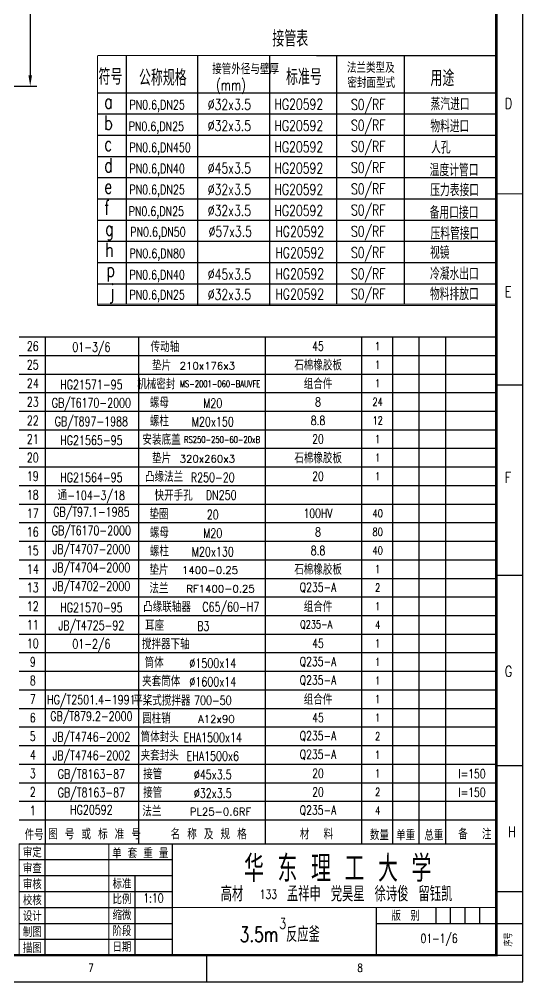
# Model space of a CAD drawing. Extents: x -8296 to 120, y 3711 to 9655.
# Drawn here: x -1784 to 120, y 3713 to 7340 of the extents above; entities that cross this region are included whole.
import ezdxf
from ezdxf.enums import TextEntityAlignment as Align

# ---------------------------------------------------------------- set-up
doc = ezdxf.new("R2010")
doc.units = 0
doc.header["$LTSCALE"] = 100
doc.header["$MEASUREMENT"] = 0
doc.layers.get('0').update_dxf_attribs({"linetype": 'CONTINUOUS'})
doc.layers.get('DEFPOINTS').update_dxf_attribs({"linetype": 'CONTINUOUS'})
for name, color, linetype in [('5', 6, 'CONTINUOUS'), ('dim', 6, 'CONTINUOUS'), ('text', 5, 'CONTINUOUS')]:
    doc.layers.add(name, color=color, linetype=linetype)
doc.styles.add('COMPLEX', font='romanc', dxfattribs={"width": 0.75, "bigfont": 'HZTXT'})
doc.styles.add('ROMANS', font='romans', dxfattribs={"width": 0.75})
doc.styles.get("Standard").update_dxf_attribs({"font": 'txt', "width": 0.75, "bigfont": 'hztxt'})
doc.dimstyles.get("Standard").update_dxf_attribs({"dimtxt": 0.18, "dimasz": 0.18, "dimexe": 0.18, "dimexo": 0.0625, "dimgap": 0.09, "dimtad": 0, "dimtih": 1, "dimtoh": 1, "dimdec": 4, "dimzin": 0, "dimdsep": 46, "dimtxsty": 'Standard', "dimcen": 0.09, "dimadec": 0, "dimazin": 0, "dimtfac": 1, "dimtdec": 4, "dimtofl": 0, "dimtmove": 0, "dimatfit": 3, "dimfxl": 0, "dimtolj": 1, "dimtzin": 0, "dimarcsym": 0})

# ---------------------------------------------------------------- blocks, each defined once
blk = doc.blocks.new('*D69')
at = {"layer": 'DEFPOINTS', "color": 0}
for p in [(-3107.8, 9170.5), (-3107.8, 7088.5), (-1742.4, 7088.5)]:
    blk.add_point(p, dxfattribs=at)
at = {"layer": 'dim', "color": 0, "lineweight": -2}
for p, q in [((-3107.8, 9170.5), (-1717.4, 9170.5)), ((-1742.4, 9130.5), (-1742.4, 7128.5)), ((-3107.8, 7088.5), (-1717.4, 7088.5))]:
    blk.add_line(p, q, dxfattribs=at)
at = {"layer": 'dim', "color": 0}
for points in [[(-1749.1, 9130.5), (-1735.8, 9130.5), (-1742.4, 9170.5)], [(-1749.1, 7128.5), (-1735.8, 7128.5), (-1742.4, 7088.5)]]:
    blk.add_solid(points, dxfattribs=at)
at = {"layer": 'dim', "color": 0, "insert": (-1769.9, 8129.5), "char_height": 35, "attachment_point": 5, "rotation": 90, "style": 'ROMANS'}
blk.add_mtext('\\A1;2024', dxfattribs=at)

msp = doc.modelspace()

# ---------------------------------------------------------------- linework, layer by layer
at = {"color": 14}
for p, q in [((16.1, 5963.2), (116.1, 5963.2)), ((16.1, 5245.7), (116.1, 5245.7)), ((16.1, 4528.2), (116.1, 4528.2)), ((-1686.2, 3813.3), (-1686.2, 4233.3)), ((-1783.9, 4173.3), (-1206.2, 4173.3)), ((-1783.9, 4113.3), (-1206.2, 4113.3)), ((-1346.2, 3813.3), (-1346.2, 4113.3)), ((-1783.9, 4053.3), (-1206.2, 4053.3)), ((16.1, 4053.2), (116.1, 4053.2)), ((-1783.9, 3993.3), (-1206.2, 3993.3)), ((-436.2, 3813.3), (-436.2, 3993.3)), ((-211.2, 3933.3), (-211.2, 3993.3)), ((-156.2, 3933.3), (-156.2, 3993.3)), ((-101.2, 3933.3), (-101.2, 3993.3)), ((-46.2, 3933.3), (-46.2, 3993.3)), ((-1783.9, 3933.3), (-1206.2, 3933.3)), ((-436.2, 3933.3), (13.8, 3933.3)), ((16.1, 3933.2), (116.1, 3933.2)), ((-1783.9, 3873.3), (-1206.2, 3873.3)), ((-1076.4, 3713.2), (-1076.4, 3813.2)), ((16.1, 3813.2), (116.1, 3813.2))]:
    msp.add_line(p, q, dxfattribs=at)
for p in [(16.1, 4233.3), (-1783.6, 3813.2)]:
    msp.add_line(p, (16.1, 3813.2))
msp.add_lwpolyline([(-8293.9, 3713.2), (116.1, 3713.2), (116.1, 9653.2), (-8293.9, 9653.2)], close=True, dxfattribs=at)
at = {"color": 14, "const_width": 9}
msp.add_lwpolyline([(-8043.9, 3813.2), (16.1, 3813.2), (16.1, 9553.2), (-8043.9, 9553.2)], close=True, dxfattribs=at)
at = {"color": 14, "const_width": 4}
for points in [[(117.6, 6682.2), (16.1, 6682.2)], [(-1783.9, 3813.2), (-1783.9, 4233.3)], [(-1446.2, 3813.2), (-1446.2, 4233.3)], [(-1206.2, 3813.2), (-1206.2, 4233.3)], [(-1206.2, 3993.3), (13.8, 3993.3)], [(-436.2, 3813.3), (-436.2, 3993.3)]]:
    msp.add_lwpolyline(points, dxfattribs=at)
at = {"layer": '5', "linetype": 'Continuous'}
for p, q in [((-1783.9, 6143.4), (18.4, 6143.4)), ((-1783.9, 6073.4), (18.4, 6073.4)), ((-1783.9, 6003.4), (18.4, 6003.4)), ((-1783.9, 5933.4), (18.4, 5933.4)), ((-1783.9, 5863.4), (18.4, 5863.4)), ((-1783.9, 5793.4), (18.4, 5793.4)), ((-1783.9, 5723.4), (18.4, 5723.4)), ((-1783.9, 5653.4), (18.4, 5653.4)), ((-1783.9, 5583.4), (18.4, 5583.4)), ((-1783.9, 5583.4), (18.4, 5583.4)), ((-1783.9, 5583.4), (18.4, 5583.4)), ((-1783.9, 5583.4), (18.4, 5583.4)), ((-1783.9, 5513.4), (18.4, 5513.4)), ((-1783.9, 5443.4), (18.4, 5443.4)), ((-1783.9, 5373.4), (18.4, 5373.4)), ((-1783.9, 5303.4), (18.4, 5303.4)), ((-1783.9, 5233.4), (18.4, 5233.4)), ((-1783.9, 5163.4), (18.4, 5163.4)), ((-1783.9, 5093.4), (18.4, 5093.4)), ((-1783.9, 5023.4), (18.4, 5023.4)), ((-1783.9, 5023.4), (18.4, 5023.4)), ((-1783.9, 5023.4), (18.4, 5023.4)), ((-1783.9, 4953.4), (18.4, 4953.4)), ((-1783.9, 4883.4), (18.4, 4883.4)), ((-1783.9, 4813.4), (18.4, 4813.4)), ((-1783.9, 4743.4), (18.4, 4743.4)), ((-1783.9, 4673.4), (18.4, 4673.4)), ((-1783.9, 4673.4), (18.4, 4673.4)), ((-1783.9, 4603.4), (18.4, 4603.4)), ((-1783.9, 4533.4), (18.4, 4533.4)), ((-1783.9, 4463.4), (18.4, 4463.4)), ((-1783.9, 4393.4), (18.4, 4393.4)), ((-1783.9, 4323.4), (18.4, 4323.4)), ((-1783.9, 4233.3), (18.4, 4233.3)), ((-3583.9, 3813.2), (-1781.6, 3813.2))]:
    msp.add_line(p, q, dxfattribs=at)
at = {"layer": '5'}
for p, q in [((-1686.2, 6143.4), (-1686.2, 4233.3)), ((-1333.7, 6143.4), (-1333.7, 4233.3)), ((-856.2, 6143.4), (-856.2, 4233.3)), ((-492.9, 6143.4), (-492.9, 4233.3)), ((-376.2, 6143.4), (-376.2, 4233.3)), ((-276.2, 6143.4), (-276.2, 4233.3)), ((-176.2, 6143.4), (-176.2, 4233.3))]:
    msp.add_line(p, q, dxfattribs=at)
at = {"layer": 'text'}
for p, q in [((-662.9, 7203.5), (-4.8, 7203.5)), ((-642.1, 7203.5), (16.1, 7203.5)), ((-1488.2, 7063.5), (16.1, 7063.5)), ((-1488.2, 6983.5), (16.1, 6983.5)), ((-1488.2, 6903.5), (16.1, 6903.5)), ((-1488.2, 6823.5), (16.1, 6823.5)), ((-1488.2, 6743.5), (16.1, 6743.5)), ((-1488.2, 6663.5), (16.1, 6663.5)), ((-1488.2, 6583.5), (16.1, 6583.5)), ((-1488.2, 6503.5), (16.1, 6503.5)), ((-1488.2, 6423.5), (16.1, 6423.5)), ((-1488.2, 6343.5), (16.1, 6343.5)), ((-1488.2, 6263.5), (16.1, 6263.5))]:
    msp.add_line(p, q, dxfattribs=at)
for points, const_width in [([(-1488.2, 7203.5), (-1488.2, 6263.5)], 4), ([(-1488.2, 7203.5), (16.1, 7203.5)], 4), ([(-1333.9, 7203.5), (16.1, 7203.5)], 4), ([(-1490.6, 6267.4), (13.7, 6267.4)], 3.33)]:
    msp.add_lwpolyline(points, dxfattribs=dict(at, const_width=const_width))
for points in [[(-1380.3, 7203.5), (-1380.3, 6267.4)], [(-1110.9, 7203.5), (-1110.9, 6263.5)], [(-839.2, 7203.5), (-839.2, 6263.5)], [(-586.7, 7203.5), (-586.7, 6267.4)], [(-331.7, 7203.5), (-331.7, 6267.4)]]:
    msp.add_lwpolyline(points, dxfattribs=at)
at = {"layer": 'text', "color": 14, "const_width": 4}
msp.add_lwpolyline([(-1783.9, 4233.3), (16.1, 4233.3)], dxfattribs=at)

# ---------------------------------------------------------------- texts
at = {"color": 14, "style": 'COMPLEX', "width": 0.8}
for s, p in [('D', (48, 7003.2)), ('E', (48, 6293.2)), ('F', (48, 5593.2)), ('G', (48, 4863.2)), ('H', (60.1, 4258.1))]:
    msp.add_text(s, height=40, dxfattribs=at).set_placement(p)
at = {"color": 14, "style": 'COMPLEX', "width": 0.75}
for s, p in [('审定', (-1734.4, 4202.8)), ('审查', (-1734.4, 4142.8)), ('审核', (-1734.4, 4082.8)), ('校核', (-1734.4, 4022.8)), ('比例', (-1396.3, 4026.4)), ('设计', (-1734.4, 3962.8)), ('缩微', (-1396.3, 3966.4)), ('版  别', (-325.9, 3964.2)), ('制图', (-1734.4, 3902.8)), ('阶段', (-1396.3, 3906.4)), ('描图', (-1734.4, 3842.8)), ('日期', (-1396.3, 3846.4))]:
    msp.add_text(s, height=35, dxfattribs=at).set_placement(p, align=Align.MIDDLE)
at = {"color": 1, "width": 0.75}
msp.add_text('单 套 重 量', height=35, dxfattribs=at).set_placement((-1327.4, 4199.8), align=Align.MIDDLE)
at = {"color": 5, "style": 'COMPLEX', "width": 0.75}
msp.add_text('华 东 理 工 大 学', height=100, dxfattribs=at).set_placement((-582.4, 4145.3), align=Align.MIDDLE)
at = {"color": 14, "width": 0.75}
msp.add_text('标准', height=35, dxfattribs=at).set_placement((-1396.3, 4084.7), align=Align.MIDDLE)
at = {"color": 14, "style": 'COMPLEX', "width": 0.75}
msp.add_text('序号', height=26.25, rotation=90, dxfattribs=at).set_placement((59.1, 3872.5), align=Align.MIDDLE)
at = {"color": 14, "style": 'COMPLEX', "width": 0.8}
for s, p in [('7', (-1513.1, 3750.3)), ('8', (-498, 3750.3))]:
    msp.add_text(s, height=30, dxfattribs=at).set_placement(p, align=Align.CENTER)
at = {"layer": 'text', "width": 0.75}
for s, height, p in [('接管表', 60, (-828.8, 7237.3)), ('法兰类型及', 40, (-547.4, 7138.2)), ('符号', 60, (-1484.7, 7093.5)), ('公称规格', 60, (-1332.2, 7089.9)), ('接管外径与壁厚', 40, (-1055.8, 7133.3)), ('标准号', 60, (-777.2, 7092.6)), ('用途', 60, (-232.4, 7088.3)), ('(mm)', 40, (-1041.4, 7072.5)), ('密封面型式', 40, (-545.7, 7081.8)), ('蒸汽进口', 46.67, (-231.8, 6997.3)), ('物料进口', 46.67, (-232.8, 6913.7)), ('人孔', 46.67, (-230.1, 6834)), ('温度计管口', 46.67, (-235.3, 6748.8)), ('压力表接口', 46.67, (-233.1, 6673.3)), ('备用口接口', 46.67, (-235.3, 6588.8)), ('压料管接口', 46.67, (-232, 6510)), ('视镜', 46.67, (-234.1, 6437.7)), ('冷凝水出口', 46.67, (-234.1, 6357.7)), ('物料排放口', 46.67, (-234.1, 6281.6)), ('数量', 40, (-461.1, 4246.6)), ('单重', 40, (-362, 4245.7)), ('总重', 40, (-255.8, 4245.7))]:
    msp.add_text(s, height=height, dxfattribs=at).set_placement(p)
for s, height, style, p in [('a', 53.3, 'ROMANS', (-1463.5, 7003.9)), ('%%c32x3.5', 40, 'ROMANS', (-1072.6, 6999.3)), ('HG20592', 40, 'ROMANS', (-821, 7000.1)), ('S0/RF', 40, 'ROMANS', (-532.3, 6998.8)), ('PN0.6,DN25', 35, 'ROMANS', (-1368.3, 7000.8)), ('b', 53.3, 'ROMANS', (-1463.5, 6923.9)), ('S0/RF', 40, 'ROMANS', (-532.3, 6921.1)), ('PN0.6,DN25', 35, 'ROMANS', (-1371.1, 6919.3)), ('%%c32x3.5', 40, 'ROMANS', (-1072.6, 6919.3)), ('HG20592', 40, 'ROMANS', (-821, 6919.3)), ('c', 53.3, 'ROMANS', (-1463.5, 6843.9)), ('PN0.6,DN450', 35, 'ROMANS', (-1368.3, 6840)), ('HG20592', 40, 'ROMANS', (-821, 6839.3)), ('S0/RF', 40, 'ROMANS', (-532.3, 6841.1)), ('d', 53.3, 'ROMANS', (-1463.5, 6763.9)), ('PN0.6,DN40', 35, 'ROMANS', (-1368.3, 6760)), ('%%c45x3.5', 40, 'ROMANS', (-1072.6, 6759.3)), ('HG20592', 40, 'ROMANS', (-821, 6759.3)), ('S0/RF', 40, 'ROMANS', (-532.3, 6761.1)), ('e', 53.3, 'ROMANS', (-1463.5, 6683.9)), ('PN0.6,DN25', 35, 'ROMANS', (-1368.3, 6680.8)), ('%%c32x3.5', 40, 'ROMANS', (-1072.6, 6679.3)), ('HG20592', 40, 'ROMANS', (-821, 6679.3)), ('S0/RF', 40, 'ROMANS', (-532.3, 6681.1)), ('f', 53.3, 'ROMANS', (-1463.5, 6603.9)), ('%%c32x3.5', 40, 'ROMANS', (-1072.6, 6599.3)), ('HG20592', 40, 'ROMANS', (-821, 6599.3)), ('S0/RF', 40, 'ROMANS', (-532.3, 6601.1)), ('PN0.6,DN25', 35, 'ROMANS', (-1371.1, 6599.3)), ('S0/RF', 40, 'ROMANS', (-532.3, 6521.1)), ('g', 53.3, 'ROMANS', (-1460.2, 6525.1)), ('PN0.6,DN50', 35, 'ROMANS', (-1365, 6521.3)), ('%%c57x3.5', 40, 'ROMANS', (-1069.3, 6520.6)), ('HG20592', 40, 'ROMANS', (-817.7, 6520.6)), ('h', 53.3, 'ROMANS', (-1460.2, 6445.1)), ('PN0.6,DN80', 35, 'ROMANS', (-1367.8, 6440.6)), ('HG20592', 40, 'ROMANS', (-817.7, 6440.6)), ('S0/RF', 40, 'ROMANS', (-532.3, 6441.1)), ('p', 53.3, 'ROMANS', (-1455.2, 6369.7)), ('PN0.6,DN40', 35, 'ROMANS', (-1368.3, 6360)), ('%%c45x3.5', 40, 'ROMANS', (-1072.6, 6359.3)), ('HG20592', 40, 'ROMANS', (-817.7, 6360.6)), ('S0/RF', 40, 'ROMANS', (-532.3, 6361.1)), ('j', 53.3, 'ROMANS', (-1441.9, 6288.2)), ('PN0.6,DN25', 35, 'ROMANS', (-1368.3, 6284.7)), ('%%c32x3.5', 40, 'ROMANS', (-1072.6, 6283.3)), ('HG20592', 40, 'ROMANS', (-817.7, 6284.5)), ('S0/RF', 40, 'ROMANS', (-532.3, 6285)), ('3', 40, 'COMPLEX', (-802.7, 3912.7))]:
    msp.add_text(s, height=height, dxfattribs=dict(at, style=style)).set_placement(p)
at = {"layer": 'text', "linetype": 'Continuous', "width": 0.75}
for s, p in [('传动轴', (-1234.3, 6108.4)), ('垫片', (-1246.9, 6038.4)), ('石棉橡胶板', (-656.3, 6039.2)), ('机械密封', (-1266.6, 5968.4)), ('组合件', (-656.3, 5969.2)), ('螺母', (-1255.2, 5898.4)), ('螺柱', (-1255.2, 5828.4)), ('安装底盖', (-1246.9, 5758.4)), ('垫片', (-1246.9, 5688.4)), ('石棉橡胶板', (-656.3, 5689.2)), ('凸缘法兰', (-1237.4, 5618.4)), ('快开手孔', (-1201.4, 5548.4)), ('垫圈', (-1256.8, 5478.4)), ('螺母', (-1255.2, 5408.4)), ('螺柱', (-1255.2, 5338.4)), ('垫片', (-1256.8, 5268.4)), ('石棉橡胶板', (-656.3, 5269.2)), ('法兰', (-1256.8, 5198.4)), ('凸缘联轴器', (-1226.2, 5128.4)), ('组合件', (-656.3, 5129.2)), ('耳座', (-1273.3, 5058.4)), ('搅拌器下轴', (-1230.8, 4988.4)), ('筒体', (-1274.6, 4918.4)), ('夹套筒体', (-1248.1, 4848.4)), ('平桨式搅拌器', (-1245.9, 4775.7)), ('组合件', (-656.3, 4779.2)), ('圆柱销', (-1266.2, 4708.4)), ('筒体封头', (-1253.8, 4638.4)), ('夹套封头', (-1253.8, 4568.4)), ('接管', (-1280.3, 4498.4)), ('接管', (-1280.3, 4428.4)), ('法兰', (-1283.4, 4358.4))]:
    msp.add_text(s, height=40, dxfattribs=at).set_placement(p, align=Align.MIDDLE)
for s, height, style, p in [('26', 35, 'ROMANS', (-1732.7, 6108.4)), ('01-3/6', 35, 'ROMANS', (-1511.7, 6102.4)), ('45', 34, 'ROMANS', (-656.6, 6108.4)), ('1', 30, 'ROMANS', (-431.6, 6108.4)), ('25', 35, 'ROMANS', (-1732.7, 6038.4)), ('1', 30, 'ROMANS', (-431.6, 6038.4)), ('24', 35, 'ROMANS', (-1732.7, 5968.4)), ('HG21571-95', 35, 'ROMANS', (-1511.7, 5963.7)), ('MS-2001-060-BAUVFE', 25, 'ROMANS', (-1025.8, 5966.1)), ('1', 30, 'ROMANS', (-431.6, 5968.4)), ('23', 35, 'ROMANS', (-1732.7, 5898.4)), ('GB/T6170-2000', 35, 'ROMANS', (-1511.7, 5892.4)), ('8', 34, 'ROMANS', (-656.6, 5898.4)), ('24', 30, 'ROMANS', (-431.6, 5898.4)), ('M20', 35, 'ROMANS', (-1053.6, 5893.7)), ('22', 35, 'ROMANS', (-1732.7, 5828.4)), ('GB/T897-1988', 35, 'ROMANS', (-1511.7, 5822.4)), ('M20x150', 35, 'ROMANS', (-1053.6, 5823.7)), ('8.8', 34, 'ROMANS', (-656.6, 5828.4)), ('12', 30, 'ROMANS', (-431.6, 5828.4)), ('21', 35, 'ROMANS', (-1732.7, 5758.4)), ('HG21565-95', 35, 'ROMANS', (-1511.7, 5753.7)), ('RS250-250-60-20xB', 25, 'ROMANS', (-1018.7, 5756.1)), ('20', 34, 'ROMANS', (-656.6, 5758.4)), ('1', 30, 'ROMANS', (-431.6, 5758.4)), ('20', 35, 'ROMANS', (-1732.7, 5688.4)), ('1', 30, 'ROMANS', (-431.6, 5688.4)), ('19', 35, 'ROMANS', (-1732.7, 5618.4)), ('HG21564-95', 35, 'ROMANS', (-1511.7, 5613.7)), ('R250-20', 35, 'ROMANS', (-1053.6, 5613.7)), ('20', 34, 'ROMANS', (-656.6, 5618.4)), ('1', 30, 'ROMANS', (-431.6, 5618.4)), ('18', 35, 'ROMANS', (-1732.7, 5548.4)), ('通-104-3/18', 35, 'COMPLEX', (-1511.7, 5543.7)), ('DN250', 35, 'ROMANS', (-1021.9, 5547.2)), ('17', 35, 'ROMANS', (-1732.7, 5478.4)), ('GB/T97.1-1985', 35, 'ROMANS', (-1511.7, 5481.4)), ('20', 35, 'ROMANS', (-1053.6, 5473.7)), ('100HV', 34, 'ROMANS', (-656.6, 5478.4)), ('40', 30, 'ROMANS', (-431.6, 5478.4)), ('16', 35, 'ROMANS', (-1732.7, 5408.4)), ('GB/T6170-2000', 35, 'ROMANS', (-1511.7, 5411.4)), ('M20', 35, 'ROMANS', (-1053.6, 5403.7)), ('8', 34, 'ROMANS', (-656.6, 5408.4)), ('80', 30, 'ROMANS', (-431.6, 5408.4)), ('15', 35, 'ROMANS', (-1732.7, 5338.4)), ('JB/T4707-2000', 35, 'ROMANS', (-1511.7, 5341.4)), ('M20x130', 35, 'ROMANS', (-1053.6, 5333.7)), ('8.8', 34, 'ROMANS', (-656.6, 5338.4)), ('40', 30, 'ROMANS', (-431.6, 5338.4)), ('JB/T4704-2000', 35, 'ROMANS', (-1511.7, 5271.4)), ('14', 35, 'ROMANS', (-1732.7, 5268.4)), ('1', 30, 'ROMANS', (-431.6, 5268.4)), ('JB/T4702-2000', 35, 'ROMANS', (-1511.7, 5201.4)), ('13', 35, 'ROMANS', (-1732.7, 5198.4)), ('Q235-A', 34, 'ROMANS', (-656.6, 5198.4)), ('2', 30, 'ROMANS', (-431.6, 5198.4)), ('12', 35, 'ROMANS', (-1732.7, 5128.4)), ('HG21570-95', 35, 'ROMANS', (-1511.7, 5123.7)), ('C65/60-H7', 35, 'ROMANS', (-985.8, 5123.7)), ('1', 30, 'ROMANS', (-431.6, 5128.4)), ('JB/T4725-92', 35, 'ROMANS', (-1511.7, 5053.7)), ('11', 35, 'ROMANS', (-1732.7, 5058.4)), ('B3', 35, 'ROMANS', (-1089.5, 5053.7)), ('Q235-A', 30, 'ROMANS', (-663.6, 5058.4)), ('4', 30, 'ROMANS', (-431.6, 5058.4)), ('10', 35, 'ROMANS', (-1732.7, 4988.4)), ('01-2/6', 35, 'ROMANS', (-1511.7, 4983.7)), ('45', 34, 'ROMANS', (-656.6, 4988.4)), ('1', 30, 'ROMANS', (-431.6, 4988.4)), ('9', 35, 'ROMANS', (-1732.7, 4918.4)), ('Q235-A', 34, 'ROMANS', (-656.6, 4918.4)), ('1', 30, 'ROMANS', (-431.6, 4918.4)), ('%%c1500x14', 35, 'ROMANS', (-1053.6, 4913.7)), ('8', 35, 'ROMANS', (-1732.7, 4848.4)), ('%%c1600x14', 35, 'ROMANS', (-1053.6, 4843.7)), ('Q235-A', 34, 'ROMANS', (-656.6, 4848.4)), ('1', 30, 'ROMANS', (-431.6, 4848.4)), ('7', 35, 'ROMANS', (-1732.7, 4778.4)), ('HG/T2501.4-1991', 35, 'ROMANS', (-1511.7, 4773.7)), ('700-50', 35, 'ROMANS', (-1053.6, 4773.7)), ('1', 30, 'ROMANS', (-431.6, 4778.4)), ('6', 35, 'ROMANS', (-1732.7, 4708.4)), ('GB/T879.2-2000', 35, 'ROMANS', (-1511.7, 4711.4)), ('45', 34, 'ROMANS', (-656.6, 4708.4)), ('1', 30, 'ROMANS', (-431.6, 4708.4)), ('5', 35, 'ROMANS', (-1732.7, 4638.4)), ('JB/T4746-2002', 35, 'ROMANS', (-1511.7, 4633.7)), ('EHA1500x14', 35, 'ROMANS', (-1053.6, 4633.7)), ('Q235-A', 34, 'ROMANS', (-656.6, 4638.4)), ('2', 30, 'ROMANS', (-431.6, 4638.4)), ('4', 35, 'ROMANS', (-1732.7, 4568.4)), ('JB/T4746-2002', 35, 'ROMANS', (-1511.7, 4563.7)), ('EHA1500x6', 35, 'ROMANS', (-1053.6, 4563.7)), ('Q235-A', 34, 'ROMANS', (-656.6, 4568.4)), ('1', 30, 'ROMANS', (-431.6, 4568.4)), ('3', 35, 'ROMANS', (-1732.7, 4498.4)), ('GB/T8163-87', 35, 'ROMANS', (-1511.7, 4493.7)), ('%%c45x3.5', 35, 'ROMANS', (-1053.6, 4493.7)), ('20', 34, 'ROMANS', (-656.6, 4498.4)), ('1', 30, 'ROMANS', (-431.6, 4498.4)), ('l=150', 34, 'ROMANS', (-75.7, 4496.8)), ('2', 35, 'ROMANS', (-1732.7, 4428.4)), ('GB/T8163-87', 35, 'ROMANS', (-1511.7, 4423.7)), ('%%c32x3.5', 35, 'ROMANS', (-1053.6, 4423.7)), ('20', 34, 'ROMANS', (-656.6, 4428.4)), ('2', 30, 'ROMANS', (-431.6, 4428.4)), ('l=150', 34, 'ROMANS', (-75.7, 4426.8)), ('1', 35, 'ROMANS', (-1732.7, 4358.4)), ('HG20592', 35, 'ROMANS', (-1511.7, 4361.4)), ('Q235-A', 34, 'ROMANS', (-656.6, 4358.4)), ('4', 30, 'ROMANS', (-431.6, 4358.4)), ('1:10', 34, 'ROMANS', (-1277.5, 4028.3)), ('01-1/6', 34, 'ROMANS', (-199.8, 3874))]:
    msp.add_text(s, height=height, dxfattribs=dict(at, style=style)).set_placement(p, align=Align.MIDDLE)
at = {"layer": 'text', "linetype": 'Continuous', "style": 'ROMANS'}
for s, p in [('210x176x3', (-1074.1, 6034.1)), ('320x260x3', (-1074.1, 5684.1)), ('1400-0.25', (-1064, 5264.1)), ('RF1400-0.25', (-1024.5, 5194.1)), ('A12x90', (-1040.2, 4703.3)), ('PL25-0.6RF', (-1024.5, 4354.1))]:
    msp.add_text(s, height=28, dxfattribs=at).set_placement(p, align=Align.MIDDLE)
at = {"layer": 'text', "linetype": 'Continuous', "width": 0.75}
for s, p in [('件号', (-1763.3, 4247.7)), ('图 号 或 标 准 号', (-1674.7, 4249.8)), ('名 称 及 规 格', (-1212.7, 4249.8)), ('材  料', (-725.3, 4249.8)), ('备  注', (-127.6, 4249.8))]:
    msp.add_text(s, height=40, dxfattribs=at).set_placement(p)
at = {"layer": 'text', "width": 0.75}
msp.add_text('高材    孟祥申 党昊星 徐诗俊 留钰凯', height=56.667, dxfattribs=at).set_placement((-586.9, 4047.1), align=Align.MIDDLE)
at = {"layer": 'text', "linetype": 'Continuous', "ltscale": 2, "style": 'ROMANS', "width": 0.75}
msp.add_text('133', height=34, dxfattribs=at).set_placement((-844, 4043), align=Align.MIDDLE)
at = {"layer": 'text', "style": 'COMPLEX', "width": 0.75}
msp.add_text('3.5m 反应釜', height=56.67, dxfattribs=at).set_placement((-800.9, 3894.5), align=Align.MIDDLE)

# ---------------------------------------------------------------- dimensions: what is measured, and where the dimension line sits
at = {"layer": 'dim'}
dim = msp.add_linear_dim(base=(-1742.4, 7088.5), p1=(-3107.8, 9170.5), p2=(-3107.8, 7088.5), angle=90, text='2024', dimstyle='Standard', override={"dimscale": 10, "dimtxt": 3.5, "dimasz": 4, "dimexe": 2.5, "dimexo": 0, "dimgap": 1, "dimtad": 1, "dimtih": 0, "dimtoh": 0, "dimdec": 0, "dimtxsty": 'ROMANS', "dimtdec": 0, "dimtofl": 1, "dimtmove": 2}, dxfattribs=at)
dim.commit()
dim.dimension.update_dxf_attribs({"geometry": '*D69', "text_midpoint": (-1769.9, 8129.5)})

doc.saveas('drawing.dxf')
